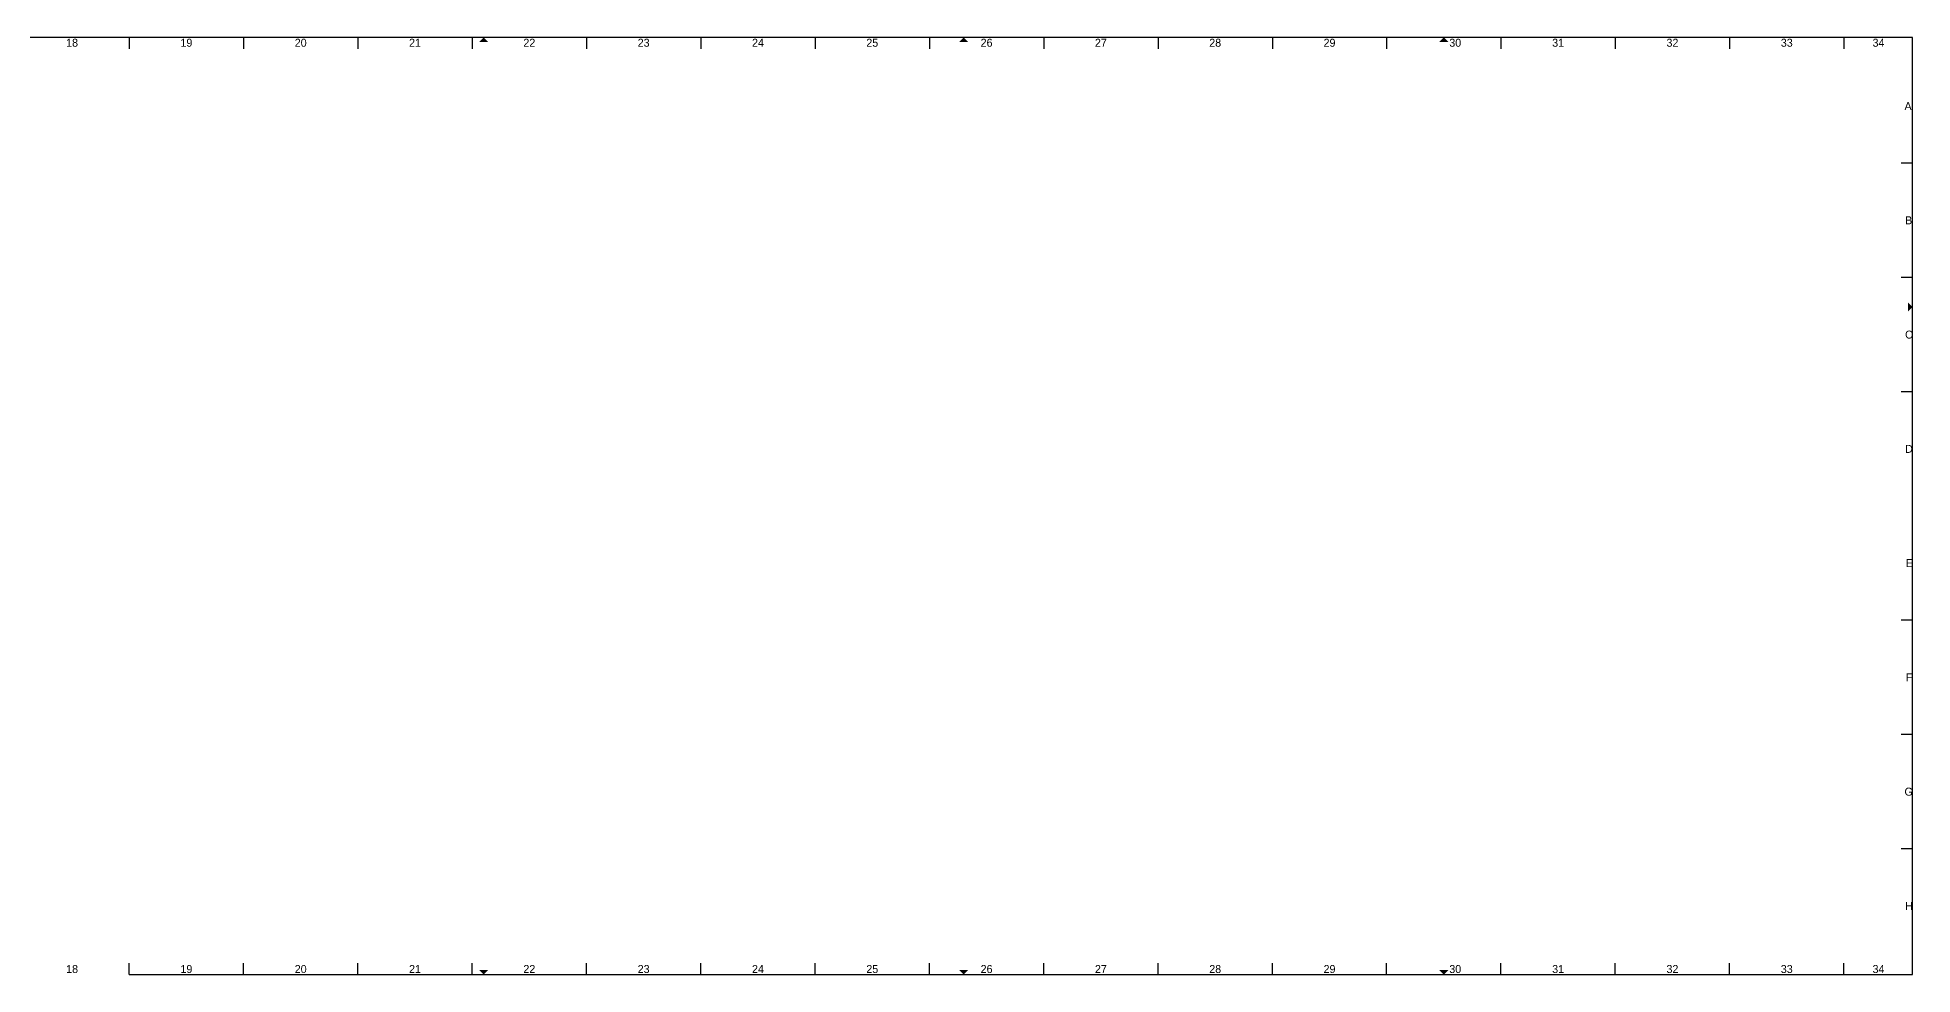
# Model space of a CAD drawing. Extents: x -5 to 1655, y -5 to 405.
# Drawn here: x 835 to 1655, y -5 to 405 of the extents above; entities that cross this region are included whole.
import ezdxf
from ezdxf.enums import TextEntityAlignment as Align

# ---------------------------------------------------------------- set-up
doc = ezdxf.new("R2010")
doc.units = 0
doc.layers.add('to-xx-rooster', color=7, linetype='CONTINUOUS', lineweight=25)
doc.layers.add('to-xx-vouwmerk', color=7, linetype='CONTINUOUS', lineweight=18)
doc.styles.add('RTW_ISO', font='iso-rtw.shx')

msp = doc.modelspace()

# ---------------------------------------------------------------- hatches: boundary and pattern name
at = {"layer": 'to-xx-vouwmerk'}
for points in [[(1032, 403), (1030, 405), (1028, 403)], [(1242, 403), (1240, 405), (1238, 403)], [(1452, 403), (1450, 405), (1448, 403)], [(1652.97, 285.03), (1655, 287), (1653.03, 289.03)], [(1028, -3), (1030, -5), (1032, -3)], [(1238, -3), (1240, -5), (1242, -3)], [(1448, -3), (1450, -5), (1452, -3)]]:
    msp.add_hatch(color=256, dxfattribs=at).paths.add_polyline_path(points)

# ---------------------------------------------------------------- linework, layer by layer
at = {"layer": 'to-xx-rooster'}
for p, q in [((1655, 405), (-5, 405)), ((875, 405), (875, 400)), ((925, 405), (925, 400)), ((975, 405), (975, 400)), ((1025, 405), (1025, 400)), ((1075, 405), (1075, 400)), ((1125, 405), (1125, 400)), ((1175, 405), (1175, 400)), ((1225, 405), (1225, 400)), ((1275, 405), (1275, 400)), ((1325, 405), (1325, 400)), ((1375, 405), (1375, 400)), ((1425, 405), (1425, 400)), ((1475, 405), (1475, 400)), ((1525, 405), (1525, 400)), ((1575, 405), (1575, 400)), ((1625, 405), (1625, 400)), ((1655, -5), (1655, 405)), ((1655, 350), (1650, 350)), ((1655, 300), (1650, 300)), ((1655, 250), (1650, 250)), ((1655, 150), (1650, 150)), ((1655, 100), (1650, 100)), ((1655, 50), (1650, 50)), ((875, -5), (875, 0)), ((925, -5), (925, 0)), ((975, -5), (975, 0)), ((1025, -5), (1025, 0)), ((1075, -5), (1075, 0)), ((1125, -5), (1125, 0)), ((1175, -5), (1175, 0)), ((1225, -5), (1225, 0)), ((1275, -5), (1275, 0)), ((1325, -5), (1325, 0)), ((1375, -5), (1375, 0)), ((1425, -5), (1425, 0)), ((1475, -5), (1475, 0)), ((1525, -5), (1525, 0)), ((1575, -5), (1575, 0)), ((1625, -5), (1625, 0)), ((875, -5), (1655, -5))]:
    msp.add_line(p, q, dxfattribs=at)

# ---------------------------------------------------------------- texts
at = {"layer": 'to-xx-rooster', "style": 'RTW_ISO'}
for s, p in [('18', (850, 399.9)), ('19', (900, 399.9)), ('20', (950, 399.9)), ('21', (1000, 399.9)), ('22', (1050, 399.9)), ('23', (1100, 399.9)), ('24', (1150, 399.9)), ('25', (1200, 399.9)), ('26', (1250, 399.9)), ('27', (1300, 399.9)), ('28', (1350, 399.9)), ('29', (1400, 399.9)), ('30', (1455, 399.9)), ('31', (1500, 399.9)), ('32', (1550, 399.9)), ('33', (1600, 399.9)), ('34', (1640.14, 399.9)), ('18', (850, -5.4)), ('19', (900, -5.4)), ('20', (950, -5.4)), ('21', (1000, -5.4)), ('22', (1050, -5.4)), ('23', (1100, -5.4)), ('24', (1150, -5.4)), ('25', (1200, -5.4)), ('26', (1250, -5.4)), ('27', (1300, -5.4)), ('28', (1350, -5.4)), ('29', (1400, -5.4)), ('30', (1455, -5.4)), ('31', (1500, -5.4)), ('32', (1550, -5.4)), ('33', (1600, -5.4)), ('34', (1640.14, -5.4))]:
    msp.add_text(s, height=3.5, dxfattribs=at).set_placement(p, align=Align.BOTTOM_CENTER)
for s, p in [('A', (1651.5, 375)), ('B', (1651.75, 325)), ('C', (1651.75, 275)), ('D', (1651.75, 225)), ('E', (1652, 175)), ('F', (1652, 125)), ('G', (1651.5, 75)), ('H', (1651.75, 25))]:
    msp.add_text(s, height=3.5, dxfattribs=at).set_placement(p, align=Align.MIDDLE_LEFT)

doc.saveas('drawing.dxf')
